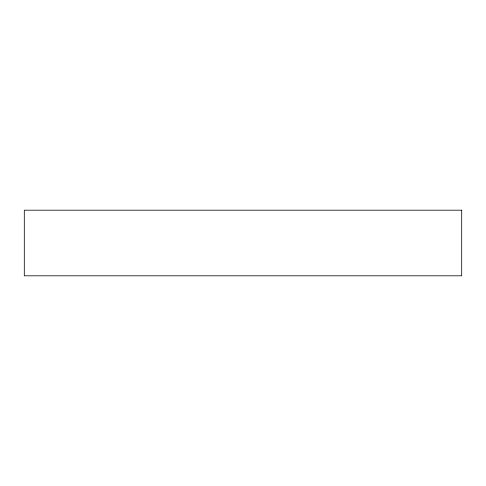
<?xml version="1.0" encoding="UTF-8"?>
<svg xmlns="http://www.w3.org/2000/svg" width="486" height="486" viewBox="0 0 486 486"><rect width="100%" height="100%" fill="white"/><g stroke="black" fill="none" stroke-linecap="round" stroke-linejoin="round"><path stroke-width="0.73" d="M461.7 210.195L24.3 210.195L24.3 275.805L461.7 275.805L461.7 210.195"/></g></svg>
